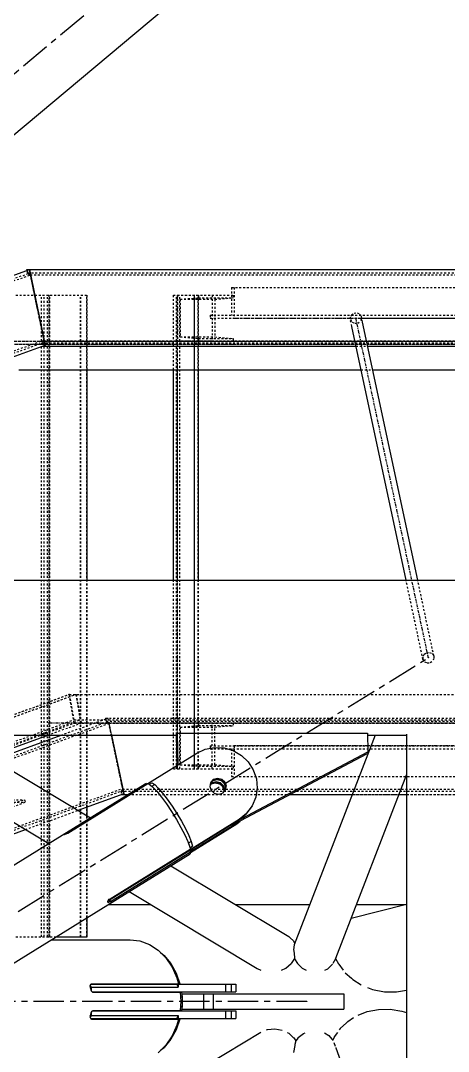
# Model space of a CAD drawing. Header units: millimetres. Extents: x 5143 to 30813, y 232 to 21408.
# Drawn here: x 23614.3 to 23726.2, y 17367.2 to 17637.1 of the extents above; entities that cross this region are included whole.
import ezdxf

# ---------------------------------------------------------------- set-up
doc = ezdxf.new("R2010")
doc.units = ezdxf.units.MM
doc.header["$LTSCALE"] = 0.25
for name, pattern in [('CENTER', [50.8, 31.75, -6.35, 6.35, -6.35]), ('XKITLINE00', [0]), ('XKITLINE02', [4, 2, -2]), ('XKITLINE03', [6, 3, -1, 1, -1])]:
    doc.linetypes.add(name, pattern=pattern)

msp = doc.modelspace()

# ---------------------------------------------------------------- linework, layer by layer
at = {"color": 8, "linetype": 'CENTER'}
for p, q in [((23430, 17470.27), (25173.61, 18930.27)), ((23430, 17290.27), (23720.98, 17470.27)), ((23689.14, 17380.27), (23430, 17380.27))]:
    msp.add_line(p, q, dxfattribs=at)
at = {"color": 8, "linetype": 'XKITLINE00'}
for p, q in [((23506.2, 17518.19), (25161.51, 18904.26)), ((23551.69, 17490.57), (24815.88, 17490.57)), ((23551.69, 17449.97), (23655, 17449.97)), ((23574.44, 17449.97), (23621.65, 17421.64)), ((23596.59, 17449.97), (23632.56, 17428.38)), ((23655.27, 17450.55), (23655, 17450.02)), ((23655, 17450.02), (23655.13, 17442)), ((23655.27, 17450.55), (23705.06, 17450.55)), ((23655.27, 17450.55), (23655.4, 17442.17)), ((23707.04, 17449.97), (23685.88, 17395.13)), ((23705.06, 17450.55), (23705.14, 17445.63)), ((23705.07, 17449.97), (23715.28, 17449.97)), ((23715.28, 17450.24), (23715.28, 17310.57)), ((23647.57, 17437.33), (23660.39, 17445.26)), ((23660.39, 17445.26), (23662.62, 17446.29)), ((23662.62, 17446.29), (23665.04, 17446.75)), ((23665.04, 17446.75), (23667.51, 17446.63)), ((23667.51, 17446.63), (23669.89, 17445.93)), ((23669.89, 17445.93), (23672.04, 17444.69)), ((23670.45, 17426.82), (23704.87, 17445.1)), ((23670.72, 17427.34), (23705.14, 17445.63)), ((23672.04, 17444.69), (23673.84, 17442.98)), ((23705.14, 17445.63), (23704.87, 17445.1)), ((23673.84, 17442.98), (23675.17, 17440.9)), ((23664.78, 17438.44), (23665.83, 17438.75)), ((23665.83, 17438.75), (23666.91, 17438.5)), ((23675.17, 17440.9), (23675.97, 17438.58)), ((23715.28, 17439.69), (23696.67, 17391.48)), ((23527.07, 17363.13), (23646.9, 17437.26)), ((23626.23, 17424.45), (23647.19, 17437.41)), ((23626.64, 17424.35), (23647.59, 17437.32)), ((23646.9, 17437.26), (23647.19, 17437.41)), ((23647.19, 17437.41), (23647.35, 17437.17)), ((23647.57, 17437.33), (23647.55, 17437.29)), ((23647.57, 17437.33), (23647.58, 17437.31)), ((23647.59, 17437.32), (23647.91, 17437.18)), ((23647.91, 17437.18), (23648.8, 17436.45)), ((23647.97, 17437.14), (23648.62, 17437.54)), ((23648.62, 17437.54), (23649.37, 17437.04)), ((23648.64, 17436.59), (23649.37, 17437.04)), ((23648.8, 17436.45), (23649.89, 17435.3)), ((23649.37, 17437.04), (23650.32, 17436.12)), ((23650.32, 17436.12), (23651.44, 17434.84)), ((23664.03, 17437.64), (23663.79, 17436.57)), ((23663.79, 17436.57), (23664.13, 17435.52)), ((23664.15, 17437.22), (23663.87, 17436.91)), ((23664.28, 17437.48), (23663.9, 17437.07)), ((23664.39, 17437.6), (23663.92, 17437.13)), ((23664.64, 17438.18), (23663.99, 17437.48)), ((23664.65, 17438.12), (23663.99, 17437.45)), ((23664.78, 17438.44), (23664.03, 17437.64)), ((23664.15, 17437.22), (23665.21, 17437.53)), ((23664.28, 17437.48), (23665.34, 17437.79)), ((23664.39, 17437.6), (23665.45, 17437.88)), ((23664.64, 17438.18), (23665.7, 17438.49)), ((23664.65, 17438.12), (23665.72, 17438.41)), ((23665.21, 17437.53), (23666.29, 17437.28)), ((23665.34, 17437.79), (23666.42, 17437.54)), ((23665.45, 17437.88), (23666.53, 17437.6)), ((23665.7, 17438.49), (23666.78, 17438.24)), ((23665.72, 17438.41), (23666.79, 17438.12)), ((23666.29, 17437.28), (23667.11, 17436.53)), ((23666.42, 17437.54), (23667.24, 17436.79)), ((23666.53, 17437.6), (23667.32, 17436.82)), ((23666.78, 17438.24), (23667.6, 17437.49)), ((23666.79, 17438.12), (23667.59, 17437.35)), ((23666.91, 17438.5), (23667.73, 17437.75)), ((23667.11, 17436.53), (23667.45, 17435.48)), ((23667.24, 17436.79), (23667.58, 17435.74)), ((23667.32, 17436.82), (23667.63, 17435.77)), ((23667.59, 17437.35), (23667.89, 17436.29)), ((23667.6, 17437.49), (23667.94, 17436.44)), ((23667.89, 17436.29), (23667.69, 17435.48)), ((23667.73, 17437.75), (23668.07, 17436.7)), ((23667.94, 17436.44), (23667.74, 17435.53)), ((23668.07, 17436.7), (23667.83, 17435.64)), ((23676.18, 17436.14), (23675.8, 17433.73)), ((23675.97, 17438.58), (23676.18, 17436.14)), ((23649.89, 17435.3), (23651.12, 17433.79)), ((23651.12, 17433.79), (23652.44, 17432)), ((23651.44, 17434.84), (23652.67, 17433.24)), ((23664.13, 17435.52), (23664.95, 17434.77)), ((23664.95, 17434.77), (23666.03, 17434.52)), ((23666.03, 17434.52), (23667.09, 17434.84)), ((23667.83, 17435.64), (23667.09, 17434.84)), ((23667.45, 17435.48), (23667.37, 17435.14)), ((23667.58, 17435.74), (23667.47, 17435.25)), ((23667.63, 17435.77), (23667.5, 17435.28)), ((23675.8, 17433.73), (23674.85, 17431.49)), ((23652.44, 17432), (23653.77, 17430.01)), ((23652.67, 17433.24), (23653.94, 17431.42)), ((23653.94, 17431.42), (23655.2, 17429.46)), ((23674.72, 17431.23), (23673.24, 17429.28)), ((23674.85, 17431.49), (23673.38, 17429.55)), ((23674.85, 17431.49), (23674.72, 17431.23)), ((23653.77, 17430.01), (23655.06, 17427.92)), ((23655.06, 17427.92), (23656.23, 17425.84)), ((23655.2, 17429.46), (23656.38, 17427.46)), ((23658.65, 17420.08), (23671.47, 17428.02)), ((23671.34, 17427.76), (23673.24, 17429.28)), ((23671.47, 17428.02), (23671.34, 17427.76)), ((23671.47, 17428.02), (23673.38, 17429.55)), ((23673.38, 17429.55), (23673.24, 17429.28)), ((23637.56, 17406.86), (23671.34, 17427.76)), ((23656.23, 17425.84), (23657.23, 17423.88)), ((23656.38, 17427.46), (23657.43, 17425.52)), ((23657.43, 17425.52), (23658.29, 17423.73)), ((23658.72, 17419.3), (23670.85, 17426.79)), ((23659.33, 17419.85), (23670.98, 17427.06)), ((23668.72, 17426.14), (23670.45, 17426.82)), ((23670.72, 17427.34), (23670.45, 17426.82)), ((23670.57, 17427.28), (23670.72, 17427.34)), ((23670.85, 17426.79), (23671.7, 17427.48)), ((23670.98, 17427.06), (23670.85, 17426.79)), ((23670.98, 17427.06), (23671.13, 17427.17)), ((23625.65, 17424.07), (23625.69, 17424.01)), ((23625.66, 17424.09), (23625.71, 17424.12)), ((23625.69, 17424.01), (23625.8, 17424.01)), ((23625.71, 17424.12), (23625.84, 17424.2)), ((23625.8, 17424.01), (23625.96, 17424.04)), ((23625.84, 17424.2), (23626.02, 17424.32)), ((23625.96, 17424.04), (23626.17, 17424.12)), ((23626.02, 17424.32), (23626.23, 17424.45)), ((23626.02, 17424.31), (23626.15, 17424.11)), ((23626.17, 17424.12), (23626.4, 17424.22)), ((23626.24, 17424.44), (23626.38, 17424.21)), ((23626.4, 17424.22), (23626.64, 17424.35)), ((23657.23, 17423.88), (23658.01, 17422.12)), ((23658.29, 17423.73), (23658.92, 17422.18)), ((23637.63, 17407), (23658.58, 17419.96)), ((23637.68, 17407.16), (23658.64, 17420.13)), ((23658.01, 17422.12), (23658.53, 17420.67)), ((23658.16, 17421.71), (23658.92, 17422.18)), ((23658.5, 17419.8), (23658.74, 17419.44)), ((23658.5, 17419.8), (23658.55, 17419.74)), ((23658.53, 17420.67), (23658.64, 17420.13)), ((23658.55, 17419.74), (23659.38, 17420.26)), ((23658.55, 17420.07), (23658.58, 17419.96)), ((23658.56, 17420.49), (23659.29, 17420.94)), ((23658.65, 17420.08), (23658.58, 17419.96)), ((23658.62, 17420.12), (23658.65, 17420.08)), ((23658.67, 17419.55), (23659.37, 17419.98)), ((23658.92, 17422.18), (23659.29, 17420.94)), ((23659.37, 17419.98), (23659.31, 17419.78)), ((23659.34, 17420.32), (23659.38, 17420.26)), ((23659.38, 17420.26), (23659.37, 17419.98)), ((23538.85, 17344.8), (23658.68, 17418.93)), ((23637.78, 17406.48), (23658.74, 17419.44)), ((23658.74, 17419.44), (23658.68, 17418.93)), ((23658.73, 17419.36), (23659.2, 17419.65)), ((23659.31, 17419.78), (23659.2, 17419.65)), ((23653.58, 17415.77), (23684.45, 17397.24)), ((23642.67, 17409.02), (23676.22, 17388.88)), ((23637.06, 17406.47), (23637.05, 17406.33)), ((23637.05, 17406.33), (23637.12, 17406.23)), ((23637.14, 17406.64), (23637.06, 17406.47)), ((23637.28, 17406.83), (23637.14, 17406.64)), ((23637.2, 17406.73), (23637.29, 17406.77)), ((23637.28, 17406.83), (23637.47, 17407.01)), ((23637.29, 17406.77), (23637.51, 17406.9)), ((23637.29, 17406.77), (23637.56, 17406.35)), ((23637.37, 17406.26), (23637.56, 17406.35)), ((23637.46, 17407.01), (23637.56, 17406.86)), ((23637.47, 17407.01), (23637.68, 17407.16)), ((23637.51, 17406.9), (23637.53, 17406.9)), ((23637.51, 17406.9), (23637.78, 17406.48)), ((23637.63, 17407), (23637.56, 17406.86)), ((23637.56, 17406.35), (23637.78, 17406.48)), ((23637.59, 17407.1), (23637.63, 17407)), ((23637.12, 17406.23), (23637.14, 17406.22)), ((23637.14, 17406.22), (23637.22, 17406.21)), ((23637.22, 17406.21), (23637.37, 17406.26)), ((23637.26, 17405.67), (23648.24, 17405.67)), ((23670.39, 17405.67), (23689.94, 17405.67)), ((23700.75, 17402.04), (23715.28, 17405.76)), ((23702.15, 17405.67), (23714.96, 17405.67)), ((23622.3, 17396.42), (23642.91, 17396.42)), ((23642.91, 17396.42), (23645.5, 17396.11)), ((23645.5, 17396.11), (23648, 17395.2)), ((23684.45, 17397.24), (23684.79, 17396.93)), ((23684.79, 17396.93), (23685.65, 17396.17)), ((23685.65, 17396.17), (23685.99, 17395.5)), ((23648, 17395.2), (23650.29, 17393.7)), ((23650.29, 17393.7), (23652.31, 17391.69)), ((23650.93, 17393.07), (23651.85, 17392.33)), ((23685.87, 17395.08), (23685.72, 17393.75)), ((23685.72, 17393.75), (23685.74, 17393.64)), ((23685.74, 17393.64), (23685.91, 17391.79)), ((23685.88, 17395.13), (23685.87, 17395.08)), ((23651.85, 17392.33), (23653.62, 17390.19)), ((23652.31, 17391.69), (23653.96, 17389.25)), ((23653.62, 17390.19), (23655.02, 17387.67)), ((23683.65, 17388.96), (23685.05, 17390.17)), ((23685.96, 17391.5), (23685.05, 17390.17)), ((23685.91, 17391.79), (23685.96, 17391.62)), ((23685.96, 17391.62), (23685.99, 17391.45)), ((23685.99, 17391.45), (23686.71, 17390.21)), ((23686.71, 17390.21), (23686.75, 17390.17)), ((23686.75, 17390.17), (23687.98, 17388.98)), ((23696.65, 17391.42), (23695.97, 17390.17)), ((23696.67, 17391.48), (23696.65, 17391.42)), ((23696.69, 17391.5), (23697.46, 17390.16)), ((23697.46, 17390.16), (23697.52, 17390.02)), ((23653.96, 17389.25), (23655.19, 17386.46)), ((23654.65, 17387.67), (23655.02, 17387.67)), ((23655.02, 17387.67), (23655.98, 17384.87)), ((23676.22, 17388.88), (23677.16, 17388.48)), ((23682.59, 17388.48), (23683.65, 17388.96)), ((23687.98, 17388.98), (23688.97, 17388.48)), ((23693.86, 17388.48), (23694.65, 17388.85)), ((23694.65, 17388.85), (23695.9, 17390.03)), ((23697.52, 17390.02), (23698.65, 17388.48)), ((23699.19, 17387.8), (23700.85, 17386.37)), ((23632.68, 17384.83), (23632.55, 17384.7)), ((23632.63, 17384.77), (23670.6, 17384.77)), ((23632.68, 17384.83), (23632.85, 17384.87)), ((23632.85, 17384.87), (23655.58, 17384.87)), ((23655.12, 17384.77), (23655.5, 17383.97)), ((23655.19, 17386.46), (23655.58, 17384.87)), ((23655.5, 17384.77), (23655.5, 17383.97)), ((23655.58, 17384.87), (23655.98, 17384.87)), ((23667.89, 17384.77), (23667.89, 17382.77)), ((23669.34, 17384.77), (23669.34, 17382.77)), ((23670.6, 17384.77), (23670.6, 17382.77)), ((23700.85, 17386.37), (23701.17, 17386.04)), ((23701.17, 17386.04), (23703.37, 17384.63)), ((23632.47, 17384.5), (23632.44, 17384.23)), ((23632.44, 17384.23), (23632.46, 17383.93)), ((23632.46, 17383.93), (23632.54, 17383.62)), ((23632.55, 17384.7), (23632.47, 17384.5)), ((23632.49, 17384.55), (23632.76, 17383.97)), ((23632.54, 17383.62), (23632.62, 17383.43)), ((23632.62, 17383.43), (23632.65, 17383.32)), ((23632.65, 17383.32), (23632.77, 17383.05)), ((23632.76, 17383.97), (23655.5, 17383.97)), ((23632.76, 17383.97), (23632.76, 17383.06)), ((23632.77, 17383.05), (23632.92, 17382.85)), ((23632.92, 17382.85), (23633.09, 17382.72)), ((23633.02, 17382.77), (23670.6, 17382.77)), ((23633.09, 17382.72), (23633.27, 17382.67)), ((23633.27, 17382.67), (23656, 17382.67)), ((23656, 17382.67), (23656.2, 17380.27)), ((23656, 17382.67), (23656.4, 17382.67)), ((23656.4, 17382.67), (23656.52, 17381.48)), ((23656.44, 17382.27), (23659.37, 17382.27)), ((23659.37, 17382.27), (23698.88, 17382.27)), ((23662.14, 17382.27), (23662.14, 17378.27)), ((23664.65, 17382.27), (23664.65, 17378.27)), ((23698.88, 17382.27), (23698.88, 17378.27)), ((23705.06, 17383.92), (23706.38, 17383.41)), ((23706.38, 17383.41), (23709.47, 17382.83)), ((23709.47, 17382.83), (23712.68, 17382.79)), ((23712.68, 17382.79), (23715.28, 17383.21)), ((23656.2, 17380.27), (23656, 17377.87)), ((23656.1, 17381.48), (23656.52, 17381.48)), ((23656.52, 17381.48), (23656.56, 17380.27)), ((23656.56, 17380.27), (23656.52, 17379.07)), ((23632.46, 17376.62), (23632.44, 17376.32)), ((23632.54, 17376.93), (23632.46, 17376.62)), ((23632.62, 17377.12), (23632.54, 17376.93)), ((23632.65, 17377.23), (23632.62, 17377.12)), ((23632.77, 17377.5), (23632.65, 17377.23)), ((23632.76, 17377.49), (23632.76, 17376.58)), ((23632.92, 17377.7), (23632.77, 17377.5)), ((23632.92, 17377.7), (23633.09, 17377.83)), ((23633.02, 17377.77), (23670.6, 17377.77)), ((23633.09, 17377.83), (23633.27, 17377.87)), ((23633.27, 17377.87), (23656, 17377.87)), ((23656, 17377.87), (23656.4, 17377.87)), ((23656.1, 17379.07), (23656.52, 17379.07)), ((23656.52, 17379.07), (23656.4, 17377.87)), ((23656.44, 17378.27), (23698.88, 17378.27)), ((23667.89, 17377.77), (23667.89, 17375.77)), ((23669.34, 17377.77), (23669.34, 17375.77)), ((23670.6, 17377.77), (23670.6, 17375.77)), ((23702.59, 17376.7), (23704.94, 17377.64)), ((23704.94, 17377.64), (23707.92, 17378.2)), ((23707.92, 17378.2), (23711.01, 17378.23)), ((23711.01, 17378.23), (23714.05, 17377.71)), ((23714.05, 17377.71), (23715.28, 17377.4)), ((23632.44, 17376.32), (23632.47, 17376.05)), ((23632.47, 17376.05), (23632.55, 17375.85)), ((23632.76, 17376.58), (23632.49, 17376)), ((23632.55, 17375.85), (23632.68, 17375.72)), ((23632.63, 17375.77), (23655.12, 17375.77)), ((23632.68, 17375.72), (23632.85, 17375.67)), ((23632.76, 17376.58), (23655.5, 17376.58)), ((23632.85, 17375.67), (23655.58, 17375.67)), ((23655.19, 17374.09), (23653.96, 17371.3)), ((23655.98, 17375.67), (23655.02, 17372.88)), ((23655.5, 17376.58), (23655.12, 17375.77)), ((23655.12, 17375.77), (23669.34, 17375.77)), ((23655.58, 17375.67), (23655.19, 17374.09)), ((23655.5, 17376.58), (23655.5, 17375.77)), ((23655.58, 17375.67), (23655.98, 17375.67)), ((23669.34, 17375.77), (23670.6, 17375.77)), ((23697.88, 17373.16), (23699.58, 17374.68)), ((23699.9, 17375.02), (23699.58, 17374.68)), ((23699.9, 17375.02), (23701.42, 17376.03)), ((23574.43, 17310.57), (23677.12, 17372.21)), ((23653.96, 17371.3), (23652.31, 17368.85)), ((23655.02, 17372.88), (23653.62, 17370.36)), ((23654.65, 17372.88), (23655.02, 17372.88)), ((23678.62, 17372.82), (23678.88, 17372.92)), ((23678.88, 17372.92), (23680.82, 17373.12)), ((23680.82, 17373.12), (23682.74, 17372.79)), ((23684.03, 17372.17), (23684.45, 17371.96)), ((23684.45, 17371.96), (23685.62, 17370.86)), ((23686.89, 17370.79), (23688.27, 17371.89)), ((23688.27, 17371.89), (23688.72, 17372.07)), ((23693.76, 17372.07), (23694.91, 17371.38)), ((23694.91, 17371.38), (23695.75, 17370.4)), ((23697.18, 17372.16), (23696.37, 17371.03)), ((23697.88, 17373.16), (23697.64, 17372.82)), ((23650.29, 17366.85), (23652.31, 17368.85)), ((23653.62, 17370.36), (23651.85, 17368.22)), ((23685.62, 17370.86), (23685.8, 17370.71)), ((23686.02, 17368.72), (23685.72, 17366.91)), ((23685.8, 17370.71), (23686.28, 17369.93)), ((23686.04, 17368.97), (23686.02, 17368.72)), ((23686.31, 17369.96), (23686.04, 17368.97)), ((23686.62, 17370.4), (23686.31, 17369.96)), ((23686.89, 17370.79), (23686.62, 17370.4)), ((23695.75, 17370.4), (23695.91, 17370.22)), ((23695.91, 17370.22), (23696.04, 17370.04)), ((23696.31, 17370.86), (23695.94, 17370.19)), ((23696.23, 17369.56), (23696.61, 17368.58)), ((23696.37, 17371.03), (23696.31, 17370.86)), ((23650.93, 17367.48), (23651.85, 17368.22)), ((23696.75, 17368.24), (23696.79, 17368.13)), ((23696.79, 17368.13), (23696.81, 17367.87)), ((23696.79, 17368.13), (23715.28, 17315.86))]:
    msp.add_line(p, q, dxfattribs=at)
at = {"color": 7, "linetype": 'XKITLINE00'}
for p, q in [((23534.52, 17541.91), (23616.58, 17571.88)), ((23616, 17571.67), (23615.96, 17571.87)), ((23615.96, 17571.87), (23616.56, 17571.87)), ((23616.58, 17571.88), (23620.69, 17552.09)), ((23616.58, 17571.87), (23616.61, 17571.87)), ((23618.73, 17561.52), (23616.61, 17571.87)), ((23616.61, 17571.87), (24788.63, 17571.87)), ((23718.18, 17490.57), (23703.75, 17558.15)), ((23715.13, 17490.57), (23700.95, 17557.01)), ((23506.2, 17510.27), (23620.69, 17552.09)), ((23620.71, 17551.87), (23620.67, 17552.08)), ((23620.1, 17551.87), (23702.05, 17551.87)), ((23705.09, 17551.87), (23993.02, 17551.87)), ((23613.82, 17545.67), (23703.37, 17545.67)), ((23631.7, 17490.57), (23631.7, 17545.67)), ((23654.26, 17490.57), (23654.26, 17545.67)), ((23655.35, 17490.57), (23655.35, 17545.67)), ((23660.83, 17490.57), (23660.83, 17545.67)), ((23706.41, 17545.67), (23994.34, 17545.67)), ((23605.97, 17444.34), (23621.39, 17449.97)), ((23607.29, 17443.55), (23624.87, 17449.97)), ((23641.36, 17434.71), (23638.13, 17449.97)), ((23638.71, 17447.23), (23638.14, 17449.97)), ((23629.34, 17430.32), (23641.36, 17434.71)), ((23640.72, 17434.47), (23642.4, 17434.47)), ((23641.37, 17434.47), (23641.33, 17434.7)), ((23684.87, 17434.47), (23701.06, 17434.47)), ((23713.27, 17434.47), (23715.28, 17434.47)), ((23631.7, 17428.9), (23631.7, 17431.18)), ((23536.61, 17396.42), (23615.57, 17425.28)), ((23631.7, 17397.18), (23631.7, 17402.24)), ((23623.53, 17397.18), (23631.7, 17397.18))]:
    msp.add_line(p, q, dxfattribs=at)
at = {"color": 3, "linetype": 'XKITLINE02'}
for p, q in [((23615.97, 17571.66), (23616.15, 17570.82)), ((23616.13, 17571.02), (23616, 17571.67)), ((23616.13, 17571.02), (23616.82, 17570.49)), ((23616.13, 17571.02), (24787.73, 17571.02)), ((23616.56, 17571.87), (23616.58, 17571.87)), ((23616.56, 17571.87), (23616.61, 17571.87)), ((23362.25, 17478.08), (23616.15, 17570.82)), ((23362.58, 17477.64), (23616.79, 17570.49)), ((23616.15, 17570.82), (23616.79, 17570.49)), ((23616.79, 17570.49), (23620.34, 17553.43)), ((23616.82, 17570.49), (23620.35, 17553.26)), ((23616.82, 17570.49), (24788.53, 17570.49)), ((23669.5, 17567.16), (23669.5, 17559.96)), ((23669.5, 17567.16), (23757.67, 17567.16)), ((23670.13, 17567.16), (23670.13, 17559.16)), ((23610.05, 17565.17), (23631.7, 17565.17)), ((23619.78, 17397.18), (23619.78, 17565.17)), ((23620.43, 17397.18), (23620.43, 17565.17)), ((23621.33, 17397.18), (23621.33, 17565.17)), ((23621.97, 17397.18), (23621.97, 17565.17)), ((23629.97, 17397.18), (23629.97, 17565.17)), ((23630.06, 17397.18), (23630.06, 17565.17)), ((23631.61, 17397.18), (23631.61, 17565.17)), ((23631.7, 17545.67), (23631.7, 17565.17)), ((23654.26, 17565.17), (23660.83, 17565.17)), ((23654.26, 17545.67), (23654.26, 17565.17)), ((23655.05, 17441.17), (23655.05, 17565.17)), ((23655.35, 17545.67), (23655.35, 17565.17)), ((23655.35, 17565.17), (23669.92, 17565.17)), ((23655.35, 17565.17), (23655.35, 17553.17)), ((23655.95, 17441.17), (23655.95, 17565.17)), ((23656.05, 17564.11), (23660.83, 17564.49)), ((23656.05, 17564.11), (23665.14, 17564.11)), ((23656.05, 17564.11), (23656.05, 17554.24)), ((23659.74, 17565.17), (23659.74, 17441.17)), ((23659.8, 17441.17), (23659.8, 17565.17)), ((23660.76, 17441.17), (23660.76, 17565.17)), ((23660.83, 17545.67), (23660.83, 17565.17)), ((23660.83, 17565.17), (23660.83, 17564.49)), ((23660.83, 17564.49), (23669.92, 17564.49)), ((23664.44, 17565.17), (23664.44, 17553.17)), ((23665.14, 17564.11), (23669.92, 17564.49)), ((23665.14, 17564.11), (23665.14, 17554.24)), ((23669.92, 17565.17), (23669.92, 17564.49)), ((23620.67, 17552.08), (23618.73, 17561.52)), ((23700.89, 17560.05), (23701.54, 17560.47)), ((23701.54, 17560.47), (23702.31, 17560.54)), ((23702.31, 17560.54), (23703, 17560.24)), ((23703, 17560.24), (23703.43, 17559.66)), ((23663.85, 17559.96), (23663.85, 17559.16)), ((23663.85, 17559.96), (23757.05, 17559.96)), ((23663.85, 17559.16), (23757.67, 17559.16)), ((23700.89, 17560.05), (23700.54, 17559.4)), ((23700.54, 17559.4), (23700.59, 17558.69)), ((23700.95, 17557.01), (23700.59, 17558.69)), ((23700.59, 17558.69), (23701.02, 17558.11)), ((23701.02, 17558.11), (23701.71, 17557.81)), ((23701.71, 17557.81), (23702.48, 17557.88)), ((23702.48, 17557.88), (23703.13, 17558.3)), ((23703.47, 17558.95), (23703.13, 17558.3)), ((23703.23, 17559.16), (23757.67, 17559.16)), ((23703.75, 17558.15), (23703.43, 17559.66)), ((23703.43, 17559.66), (23703.47, 17558.95)), ((23365.35, 17459.73), (23619.91, 17552.71)), ((23365.5, 17460.36), (23620.34, 17553.43)), ((23610.85, 17553.17), (24777.99, 17553.17)), ((23611.1, 17552.32), (24777.87, 17552.32)), ((23612.61, 17553.17), (24777.99, 17553.17)), ((23612.75, 17552.32), (24777.87, 17552.32)), ((23620.35, 17553.26), (23619.88, 17552.72)), ((23619.88, 17552.72), (23620.06, 17551.87)), ((23619.88, 17552.72), (24787.73, 17552.72)), ((23620.34, 17553.43), (23619.91, 17552.71)), ((23619.91, 17552.71), (23620.09, 17551.87)), ((23620.35, 17553.26), (24788.53, 17553.26)), ((23655.35, 17553.17), (23669.92, 17553.17)), ((23656.05, 17554.24), (23665.14, 17554.24)), ((23656.05, 17554.24), (23660.83, 17553.85)), ((23660.83, 17553.85), (23669.92, 17553.85)), ((23660.83, 17553.85), (23660.83, 17553.17)), ((23665.14, 17554.24), (23669.92, 17553.85)), ((23669.92, 17553.85), (23669.92, 17553.17)), ((23620.06, 17551.87), (23620.1, 17551.87)), ((23620.06, 17551.87), (23620.1, 17551.87)), ((23702.05, 17551.87), (24788.63, 17551.87)), ((23702.05, 17551.87), (23705.09, 17551.87)), ((23703.37, 17545.67), (23706.41, 17545.67)), ((23631.7, 17431.18), (23631.7, 17490.57)), ((23654.26, 17441.17), (23654.26, 17490.57)), ((23655.35, 17441.17), (23655.35, 17490.57)), ((23660.83, 17441.17), (23660.83, 17490.57)), ((23719.57, 17469.79), (23715.13, 17490.57)), ((23722.41, 17470.76), (23718.18, 17490.57)), ((23719.87, 17471.15), (23719.52, 17470.5)), ((23719.87, 17471.15), (23720.52, 17471.57)), ((23720.52, 17471.57), (23721.29, 17471.64)), ((23721.29, 17471.64), (23721.98, 17471.34)), ((23721.98, 17471.34), (23722.41, 17470.76)), ((23719.52, 17470.5), (23719.57, 17469.79)), ((23719.57, 17469.79), (23720, 17469.21)), ((23720, 17469.21), (23720.69, 17468.91)), ((23720.69, 17468.91), (23721.46, 17468.98)), ((23721.46, 17468.98), (23722.11, 17469.4)), ((23722.45, 17470.05), (23722.11, 17469.4)), ((23722.41, 17470.76), (23722.45, 17470.05)), ((23597.73, 17449.97), (23627.02, 17460.68)), ((23597.8, 17449.97), (23627.1, 17460.68)), ((23599.47, 17449.97), (23628.75, 17460.67)), ((23599.54, 17449.97), (23628.82, 17460.67)), ((23628.32, 17453.17), (23627.02, 17460.68)), ((23627.02, 17460.68), (23627.1, 17460.68)), ((23627.02, 17460.67), (24777.99, 17460.67)), ((23628.32, 17453.17), (23627.02, 17460.67)), ((23628.3, 17454.02), (23627.09, 17460.67)), ((23628.3, 17454.02), (23627.1, 17460.68)), ((23628.75, 17460.67), (23629.85, 17454.02)), ((23628.75, 17460.67), (23629.86, 17454.02)), ((23628.75, 17460.67), (23628.82, 17460.67)), ((23628.82, 17460.67), (23630.12, 17453.17)), ((23630.13, 17453.17), (23628.82, 17460.67)), ((23374.53, 17361.29), (23628.3, 17454.02)), ((23374.64, 17360.47), (23628.32, 17453.17)), ((23375.58, 17361.1), (23629.86, 17454.02)), ((23383.08, 17360.7), (23636.72, 17453.4)), ((23383.44, 17360.27), (23637.4, 17453.08)), ((23621.39, 17449.97), (23630.13, 17453.17)), ((23624.87, 17449.97), (23637.18, 17454.47)), ((23628.3, 17454.02), (24777.87, 17454.02)), ((23628.3, 17454.02), (23629.86, 17454.02)), ((23628.32, 17453.17), (24777.99, 17453.17)), ((23628.32, 17453.17), (23630.13, 17453.17)), ((23636.52, 17454.47), (23636.69, 17453.62)), ((23636.52, 17454.47), (24566.93, 17454.47)), ((23636.54, 17454.24), (23637.18, 17454.47)), ((23636.54, 17454.24), (23636.72, 17453.4)), ((23636.69, 17453.62), (23637.41, 17453.09)), ((23636.69, 17453.62), (24565.38, 17453.62)), ((23636.72, 17453.4), (23637.4, 17453.08)), ((23638.13, 17449.97), (23637.18, 17454.47)), ((23638.14, 17449.97), (23637.2, 17454.47)), ((23641, 17436.05), (23637.4, 17453.08)), ((23641.01, 17435.86), (23637.41, 17453.09)), ((23637.41, 17453.09), (24565.44, 17453.09)), ((23655.35, 17453.17), (23669.92, 17453.17)), ((23655.35, 17441.17), (23655.35, 17453.17)), ((23656.05, 17452.11), (23660.83, 17452.49)), ((23660.83, 17453.17), (23660.83, 17452.49)), ((23660.83, 17452.49), (23669.92, 17452.49)), ((23664.44, 17441.17), (23664.44, 17453.17)), ((23665.14, 17452.11), (23669.92, 17452.49)), ((23669.92, 17453.17), (23669.92, 17452.49)), ((23656.05, 17452.11), (23665.14, 17452.11)), ((23656.05, 17452.11), (23656.05, 17442.24)), ((23665.14, 17442.24), (23665.14, 17452.11)), ((23641.33, 17434.7), (23638.71, 17447.23)), ((23663.85, 17447.19), (23757.67, 17447.19)), ((23663.85, 17447.19), (23663.85, 17446.39)), ((23670.13, 17447.19), (23670.13, 17439.19)), ((23663.85, 17446.39), (23757.05, 17446.39)), ((23669.5, 17446.39), (23669.5, 17439.19)), ((23656.05, 17442.24), (23665.14, 17442.24)), ((23656.05, 17442.24), (23660.83, 17441.85)), ((23660.83, 17441.85), (23669.92, 17441.85)), ((23660.83, 17441.85), (23660.83, 17441.17)), ((23665.14, 17442.24), (23669.92, 17441.85)), ((23669.92, 17441.85), (23669.92, 17441.17)), ((23654.26, 17441.17), (23660.83, 17441.17)), ((23655.35, 17441.17), (23669.92, 17441.17)), ((23669.5, 17439.19), (23757.67, 17439.19)), ((23386.39, 17342.99), (23641, 17436.05)), ((23641, 17436.05), (23640.55, 17435.32)), ((23386.22, 17342.36), (23640.55, 17435.32)), ((23641.01, 17435.86), (23640.51, 17435.32)), ((23640.51, 17435.32), (23640.69, 17434.47)), ((23640.51, 17435.32), (24546.61, 17435.32)), ((23640.55, 17435.32), (23640.73, 17434.48)), ((23640.69, 17434.47), (23640.72, 17434.47)), ((23640.69, 17434.47), (23640.72, 17434.47)), ((23641.01, 17435.86), (24547.76, 17435.86)), ((23642.4, 17434.47), (24546.42, 17434.47)), ((23642.4, 17434.47), (23684.87, 17434.47)), ((23701.06, 17434.47), (23713.27, 17434.47)), ((23715.28, 17434.47), (23726.68, 17434.47)), ((23606.18, 17433.05), (23615.28, 17433.05)), ((23606.42, 17432.41), (23615.51, 17432.41)), ((23610.36, 17430.53), (23615.51, 17432.41)), ((23610.66, 17431.77), (23615.28, 17433.05)), ((23615.28, 17433.05), (23615.51, 17432.41)), ((23615.57, 17425.28), (23629.34, 17430.32)), ((23631.7, 17402.24), (23631.7, 17428.9)), ((23610.05, 17397.18), (23623.53, 17397.18))]:
    msp.add_line(p, q, dxfattribs=at)
at = {"color": 1, "linetype": 'XKITLINE03'}
for p, q in [((23621.74, 17397.18), (23621.74, 17565.17)), ((23655.35, 17441.17), (23655.35, 17565.17)), ((23670.13, 17559.16), (23757.67, 17559.16)), ((23720.99, 17470.27), (23702.01, 17559.17)), ((23621.74, 17553.17), (24776.17, 17553.17)), ((23664.44, 17553.17), (23655.35, 17553.17)), ((24776.17, 17453.17), (23621.74, 17453.17)), ((23664.44, 17453.17), (23655.35, 17453.17)), ((23757.67, 17447.19), (23670.13, 17447.19))]:
    msp.add_line(p, q, dxfattribs=at)
at = {"color": 1, "linetype": 'XKITLINE00'}
for centre in [(23621.74, 17565.17), (23655.35, 17565.17), (23670.13, 17559.16), (23702.01, 17559.17), (23621.74, 17553.17), (23655.35, 17553.17), (23664.44, 17553.17), (23720.99, 17470.27), (23621.74, 17453.17), (23655.35, 17453.17), (23664.44, 17453.17), (23670.13, 17447.19), (23655.35, 17441.17), (23621.74, 17397.18)]:
    msp.add_circle(centre, 0.05, dxfattribs=at)
at = {"color": 8, "linetype": 'XKITLINE00'}
for centre in [(23720.98, 17470.27), (23689.14, 17380.27)]:
    msp.add_circle(centre, 0.05, dxfattribs=at)

doc.saveas('drawing.dxf')
